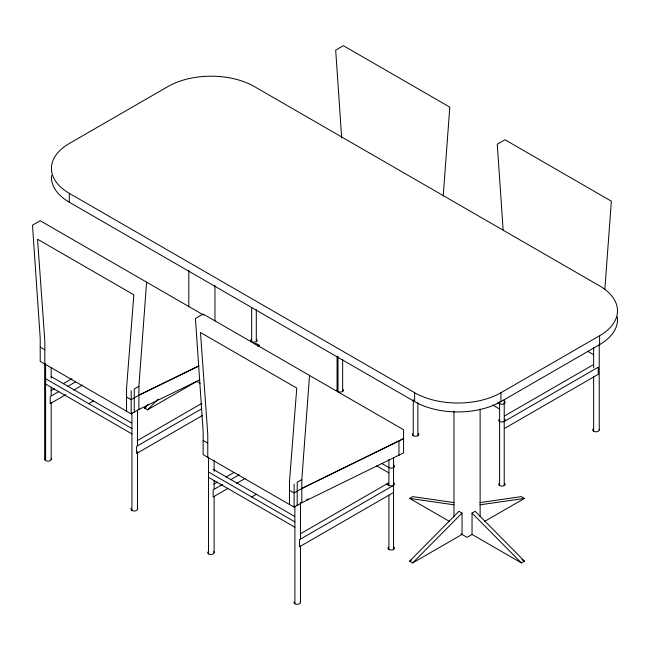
<?xml version="1.0" encoding="UTF-8"?>
<svg xmlns="http://www.w3.org/2000/svg" width="650" height="650" viewBox="0 0 650 650"><rect width="100%" height="100%" fill="white"/><g stroke="black" fill="none" stroke-linecap="round" stroke-linejoin="round"><path stroke-width="0.97" d="M203.71 315.136L40.211 220.74L32.5 225.193L40.211 338.227L40.211 361.368L131.178 413.896L138.889 409.443L138.889 386.303L146.599 282.165M301.819 502.726L403.569 452.887L403.569 429.747L203.141 314.031L195.431 318.476L203.141 431.519L203.141 454.659L294.117 507.179L301.819 502.726L301.819 479.586L309.53 375.456M443.202 196.089L449.792 107.12L343.403 45.695L335.692 50.148L341.681 137.954M604.858 289.144L611.366 201.191L504.977 139.766L497.274 144.211L503.124 230.002M196.885 381.347L147.558 409.833L144.471 408.054L147.997 404.487M147.558 409.833L158.129 399.149M409.63 561.137L458.957 511.298L462.044 513.077L462.044 534.438L412.709 562.916L409.63 561.137L411.361 560.137M412.709 562.916L462.044 513.077M50.879 390.812L54.389 388.781M63.18 383.711L71.971 378.633M58.825 391.56L50.229 396.524L50.229 403.65L65.804 394.656M67.543 386.531L75.392 381.997M73.645 390.13L82.363 385.092M88.782 403.65L93.405 400.985M138.889 386.303L134.266 388.976L134.266 412.116M198.843 365.828L138.889 395.2L131.178 399.652L126.555 396.988M144.471 408.054L146.201 407.054M257.571 346.312L259.301 345.312L256.214 343.533L254.239 343.817M137.191 440.684L201.841 403.366M201.614 408.834L136.581 446.379L136.581 453.505L202.491 415.447M213.809 484.104L217.328 482.073M226.111 476.994L234.024 472.428M222.633 484.348L213.159 489.816L213.159 496.933L227.866 488.451M230.482 479.814L239.2 474.784M236.584 483.413L245.302 478.384M251.713 496.941L256.336 494.268M301.819 479.586L297.196 482.259L297.196 505.399M301.819 488.491L403.569 438.644L301.819 488.491L294.117 492.936L289.486 490.271M69.306 193.334L414.627 392.697A61.043 35.246 0 0 0 500.955 392.697L599.617 335.741A61.043 35.246 0 0 0 599.617 285.894L254.304 86.531A61.043 35.246 0 0 0 167.968 86.531L69.306 143.487A61.043 35.246 0 0 0 69.306 193.334L69.306 202.231L414.627 401.602A61.043 35.246 0 0 0 500.955 401.602L599.617 344.638A61.043 35.246 0 0 0 617.313 316.948M300.129 533.975L388.156 483.153M504.538 415.959L592.767 365.016M393.551 485.371L299.512 539.671L299.512 546.788L393.551 492.497M504.229 421.476L598.268 367.185L598.268 374.303L504.229 428.594M449.442 521.389L409.63 498.404L412.709 496.624L454.147 502.604M472.038 534.438L472.038 513.077L475.126 511.298L524.452 561.137L521.373 562.916L472.038 534.438L467.041 537.322L460.939 533.796M484.648 521.389L524.452 498.404L521.373 496.624L479.936 502.604M138.889 395.2L198.794 366.104M138.889 409.443L199.704 379.909M257.327 345.597L259.301 345.312M480.058 504.814L524.452 498.404M409.63 498.404L454.025 504.814M587.6 351.236L593.637 354.721M497.859 402.667L499.606 403.674A3.266 1.885 0 0 0 503.904 403.837A3.266 1.885 0 0 0 504.749 401.391M492.627 404.983L499.606 409.012M381.948 463.548L388.919 467.577A3.266 1.885 0 0 0 393.226 467.74A3.266 1.885 0 0 0 394.071 465.294M376.716 465.863L388.919 472.916M521.861 559.642L524.452 561.137M386.612 484.039L388.919 485.371L388.919 459.664M196.649 381.217L200.143 383.232M203.141 440.416L207.764 443.089M40.211 347.132L44.834 349.798M213.159 469.341L294.328 516.206M51.09 376.553L131.398 422.923M208.536 472.014L294.881 521.869M45.606 378.731L131.95 428.577M208.536 477.352L294.881 527.207M45.606 384.069L131.95 433.924M472.038 513.077L521.373 562.916M599.617 335.741L599.617 344.638M599.227 344.167L599.227 429.934M593.637 347.401L593.637 367.811M593.637 376.878L593.637 431.267M504.229 399.717L504.229 485.558M500.955 392.697L500.955 401.602M499.606 401.692L499.606 485.558M480.122 409.175L480.122 516.596M453.96 411.198L453.96 516.596M417.877 402.724L417.877 435.703M414.627 392.697L414.627 401.602M413.254 399.661L413.254 435.703M398.946 441.317L398.946 455.561M393.551 457.681L393.551 549.461M388.919 495.389L388.919 549.461M342.648 359.507L342.648 391.487M338.024 356.444L338.024 391.487M337.066 356.111L337.066 390.154M300.471 502.531L300.471 538.85M300.471 545.919L300.471 602.42M294.881 506.041L294.881 603.753M294.117 484.039L294.117 507.179M289.486 504.514L289.486 481.366L296.766 388.099L200.484 332.507L207.764 434.184L207.764 457.324M256.303 309.66L256.303 341.64M251.68 307.596L251.68 341.64M214.963 285.472L214.963 320.946M214.118 460.192L214.118 471.356M214.118 480.488L214.118 488.613M214.118 496.73L214.118 552.565M208.536 457.177L208.536 553.898M188.809 270.27L188.809 306.759M137.532 410.256L137.532 445.567M137.532 451.62L137.532 509.129M131.95 412.758L131.95 510.461M131.178 390.756L131.178 413.896M126.555 411.223L126.555 388.082L133.835 294.808L37.554 239.224L44.834 340.901L44.834 364.041M51.188 367.916L51.188 378.072M51.188 387.205L51.188 395.322M51.188 402.431L51.188 459.274M45.606 363.894L45.606 460.614M44.647 363.854L44.647 459.274M257.148 339.812A3.266 1.885 0 0 1 253.565 342.176A3.266 1.885 0 0 1 251.16 339.357M343.493 389.667A3.266 1.885 0 0 1 339.909 392.023A3.266 1.885 0 0 1 337.504 389.212M504.749 419.193A3.266 1.885 0 0 1 502.344 422.012A3.266 1.885 0 0 1 498.753 419.648M504.749 483.283A3.266 1.885 0 0 1 502.344 486.094A3.266 1.885 0 0 1 498.753 483.738M418.397 433.428A3.266 1.885 0 0 1 415.992 436.239A3.266 1.885 0 0 1 412.409 433.883M599.113 429.439A3.266 1.885 0 0 1 595.53 431.803A3.266 1.885 0 0 1 593.117 428.984M394.071 483.096A3.266 1.885 0 0 1 391.235 485.932A3.266 1.885 0 0 1 388.399 483.096M51.074 458.786A3.266 1.885 0 0 1 47.491 461.151A3.266 1.885 0 0 1 45.086 458.331M137.426 508.641A3.266 1.885 0 0 1 133.835 511.006A3.266 1.885 0 0 1 131.43 508.186M213.679 551.622A3.266 1.885 0 0 1 211.274 554.434A3.266 1.885 0 0 1 207.691 552.077M308.043 498.761A3.266 1.885 0 0 1 307.718 499.216M307.198 499.606A3.266 1.885 0 0 1 306.524 499.907M394.071 547.178A3.266 1.885 0 0 1 391.235 550.014A3.266 1.885 0 0 1 388.399 547.178M300.032 601.469A3.266 1.885 0 0 1 297.627 604.289A3.266 1.885 0 0 1 294.036 601.924M69.306 202.231A61.043 35.246 0 0 1 51.512 175.468"/></g></svg>
